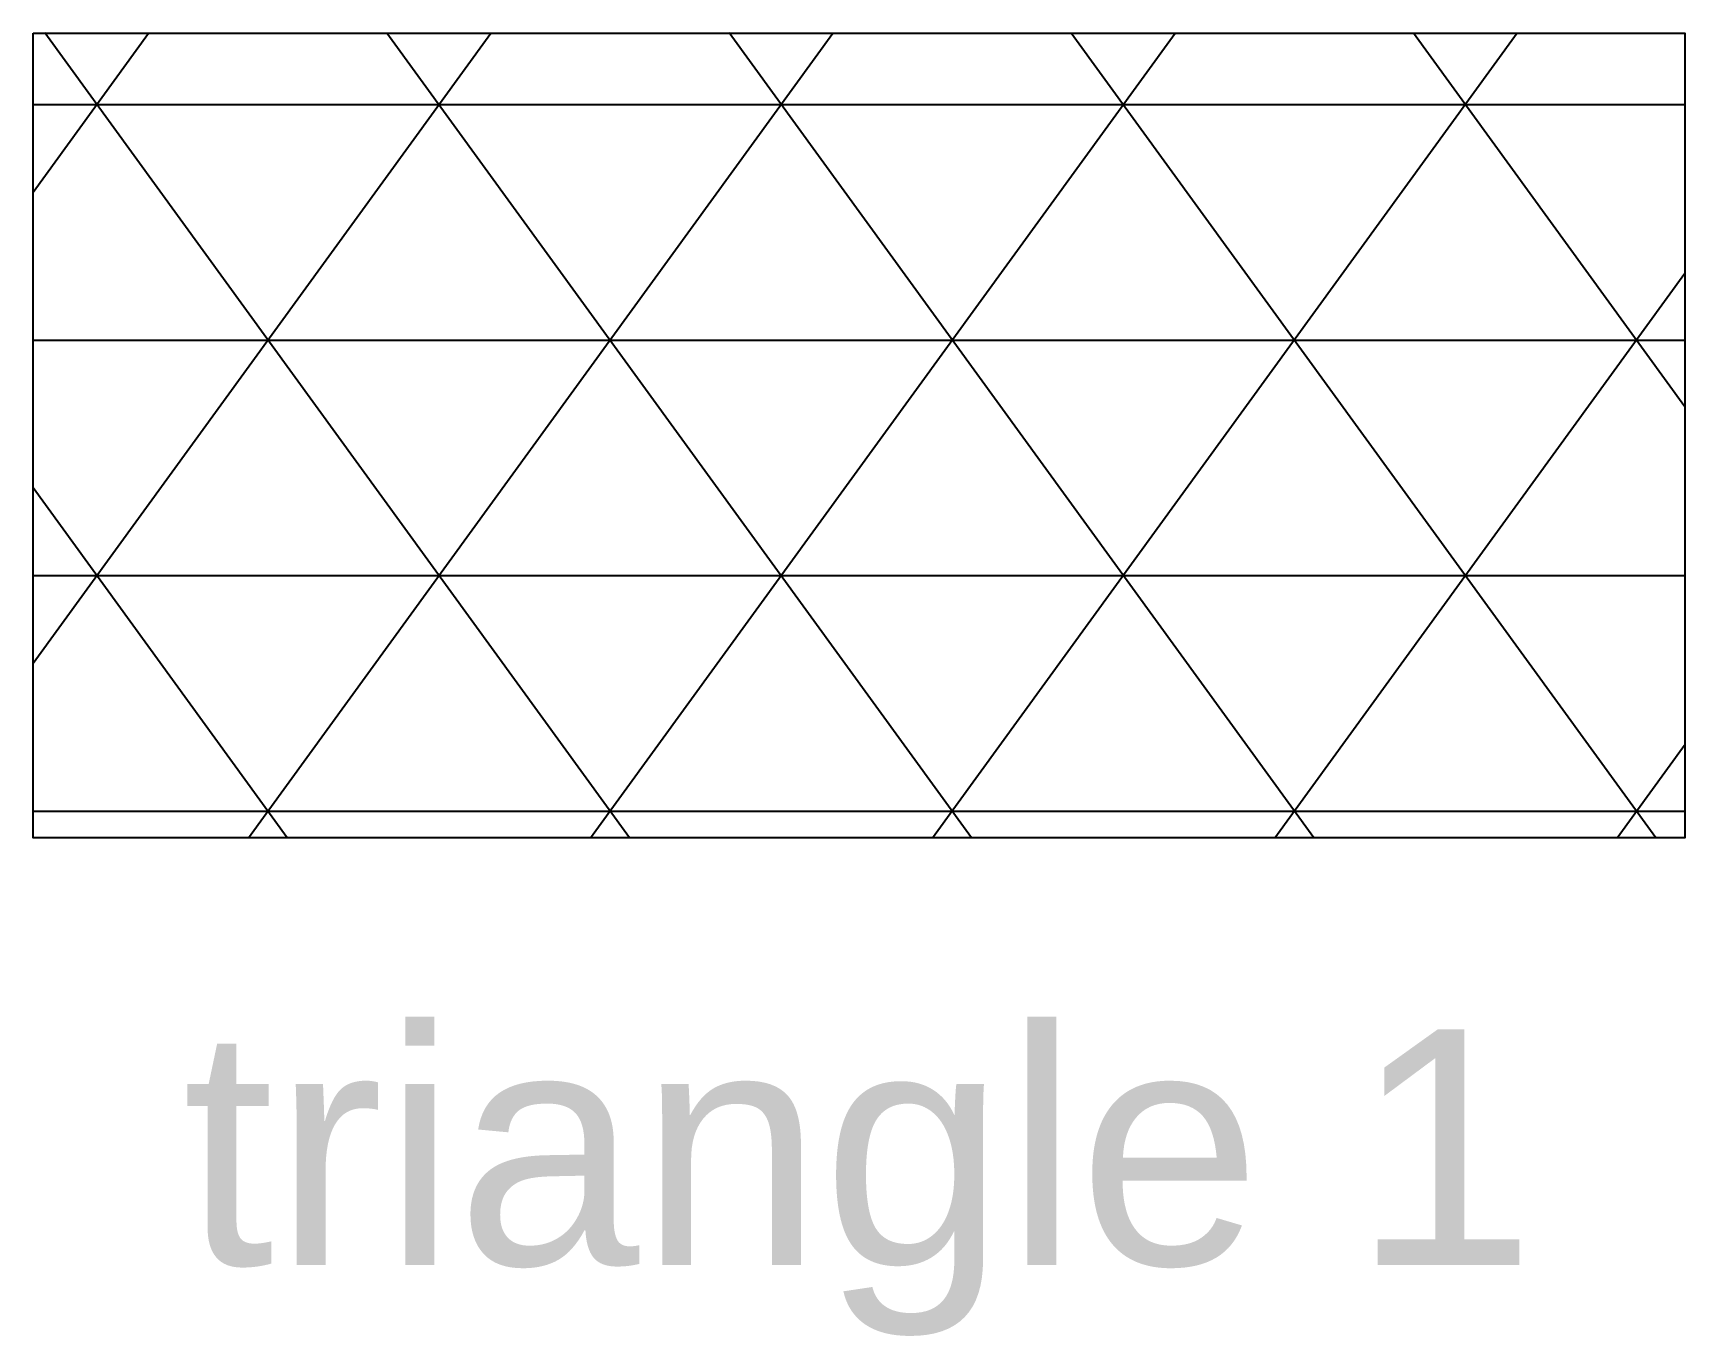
# Model space of a CAD drawing. Header units: millimetres. Extents: x 22.445 to 23.146, y 31.571 to 32.124.
import ezdxf
from ezdxf.enums import TextEntityAlignment as Align

# ---------------------------------------------------------------- set-up
doc = ezdxf.new("R2010")
doc.units = ezdxf.units.MM
doc.styles.add('ARIAL', font='arial.ttf')

# ---------------------------------------------------------------- blocks, each defined once
blk = doc.blocks.new('dati teatteggi')
blk.add_lwpolyline([(0, 0.34164), (0.70157, 0.34164), (0.70157, 0), (0, 0), (0, 0.34164)])
at = {"style": 'ARIAL'}
blk.add_attdef('DATI', text='', height=0.1, dxfattribs=at).set_placement((0.35078, -0.15708), align=Align.CENTER)

msp = doc.modelspace()

# ---------------------------------------------------------------- hatches: boundary and pattern name
h = msp.add_hatch()
h.set_pattern_fill('TRIANGLE1', color=0, pattern_type=2)
h.set_pattern_definition([(0, (10.04764, 29.39331), (0, 0.1), [10, 10]), (54, (10.04764, 29.39331), (-0.0951057, 0.0690983), [10, 10]), (126, (10.04764, 29.39331), (-0.0951057, -0.0690983), [10, 10])])
h.paths.add_polyline_path([(23.14611, 32.1237), (22.44455, 32.1237), (22.44455, 31.78206), (23.14611, 31.78206)])

# ---------------------------------------------------------------- block references
ref = msp.add_blockref('dati teatteggi', (22.44455, 31.78206))
ref.add_attrib('DATI', 'triangle 1', dxfattribs={"height": 0.1, "style": 'ARIAL'}).set_placement((22.79533, 31.60073), align=Align.CENTER)

doc.saveas('drawing.dxf')
